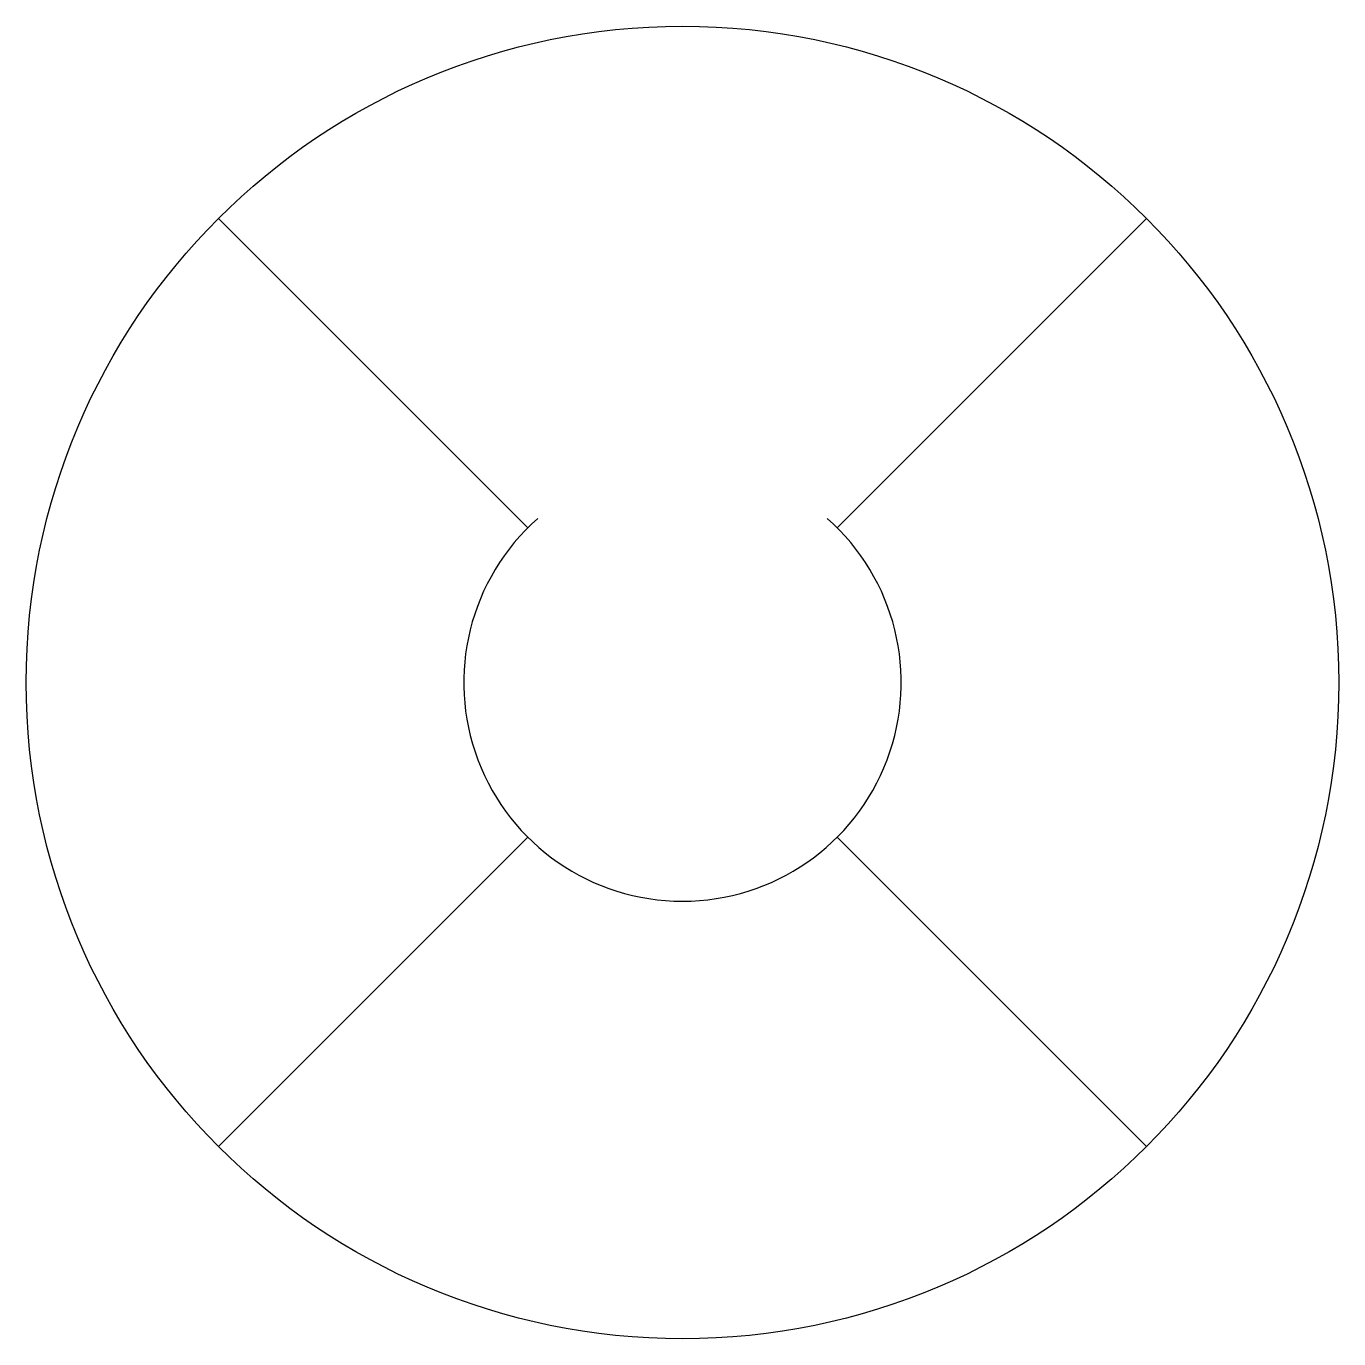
# Model space of a CAD drawing. Extents: x -0.094 to 0.094, y -0.094 to 0.094.
import ezdxf

# ---------------------------------------------------------------- set-up
doc = ezdxf.new("R2010")
doc.units = 0
doc.header["$MEASUREMENT"] = 0
doc.layers.get('0').update_dxf_attribs({"linetype": 'CONTINUOUS'})

msp = doc.modelspace()

# ---------------------------------------------------------------- linework, layer by layer
at = {"linetype": 'Continuous'}
for p, q in [((-0.06629126073623882, 0.06629126073623882), (-0.02209708691207961, 0.02209708691207961)), ((0.06629126073623884, 0.06629126073623884), (0.02209708691207961, 0.02209708691207961)), ((-0.02209708691207961, -0.02209708691207961), (-0.06629126073623882, -0.06629126073623882)), ((0.02209708691207961, -0.02209708691207961), (0.06629126073623884, -0.06629126073623884))]:
    msp.add_line(p, q, dxfattribs=at)
msp.add_circle((0, 0), 0.09375, dxfattribs=at)
msp.add_arc((0, 0), 0.03125, 131.4096221092708, 48.59037789072915, dxfattribs=at)

doc.saveas('drawing.dxf')
